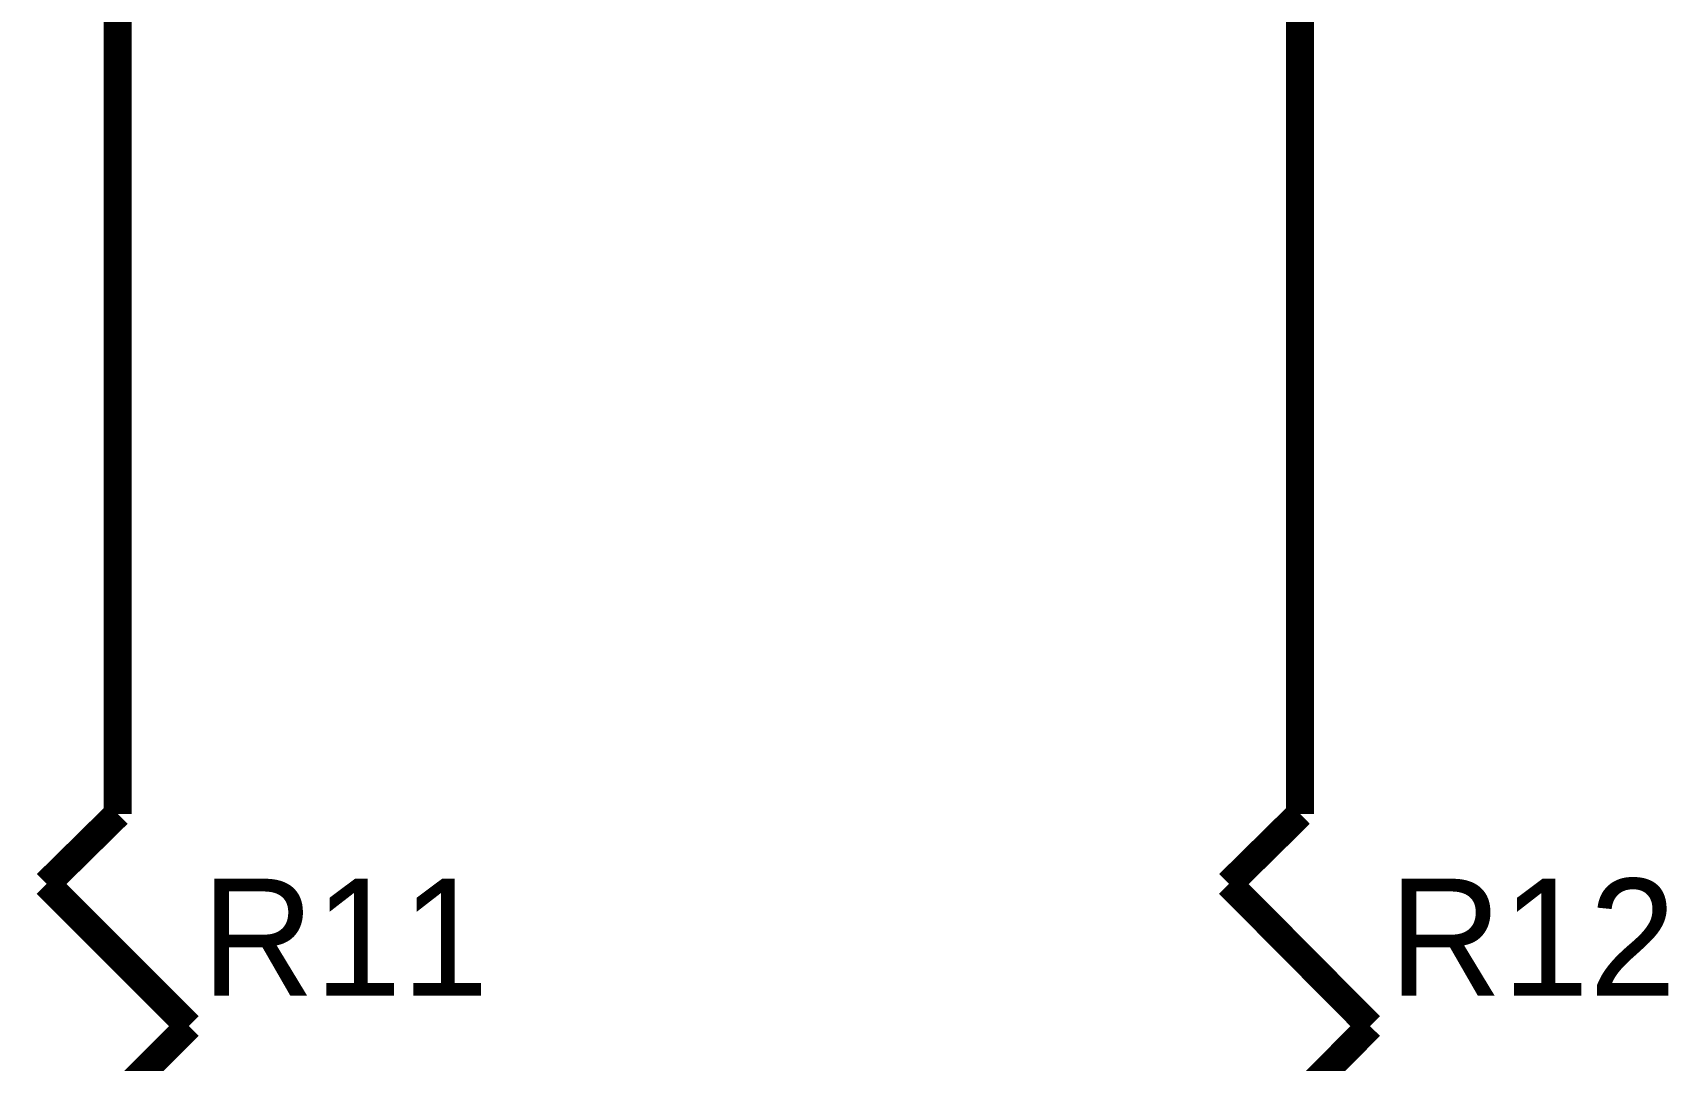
# Model space of a CAD drawing. Header units: inches. Extents: x 0 to 9.51, y -0.01 to 7.51.
# Drawn here: x 6.564 to 7.256, y 3.595 to 4.03 of the extents above; entities that cross this region are included whole.
import ezdxf

# ---------------------------------------------------------------- set-up
doc = ezdxf.new("R2010")
doc.units = ezdxf.units.IN
doc.header["$MEASUREMENT"] = 0
doc.layers.add('Sheet', color=255, linetype='Continuous')

msp = doc.modelspace()

# ---------------------------------------------------------------- linework, layer by layer
at = {"layer": 'Sheet'}
for points in [[(6.59978, 4.09979, 0.0118, 0.0118, 0), (6.59978, 3.99985, 0.0118, 0.0118, 0)], [(7.0998, 4.09979, 0.0118, 0.0118, 0), (7.0998, 3.99985, 0.0118, 0.0118, 0)], [(6.59978, 3.99985, 0.0118, 0.0118, 0), (6.59978, 3.79997, 0.0118, 0.0118, 0)], [(7.0998, 3.99985, 0.0118, 0.0118, 0), (7.0998, 3.79997, 0.0118, 0.0118, 0)], [(6.59978, 3.69959, 0.0118, 0.0118, 0), (6.59978, 3.79997, 0.0118, 0.0118, 0)], [(7.0998, 3.69959, 0.0118, 0.0118, 0), (7.0998, 3.79997, 0.0118, 0.0118, 0)], [(6.56971, 3.66996, 0.0118, 0.0118, 0), (6.59978, 3.69959, 0.0118, 0.0118, 0)], [(7.06974, 3.66996, 0.0118, 0.0118, 0), (7.0998, 3.69959, 0.0118, 0.0118, 0)], [(6.62984, 3.60982, 0.0118, 0.0118, 0), (6.56971, 3.66996, 0.0118, 0.0118, 0)], [(7.12942, 3.60982, 0.0118, 0.0118, 0), (7.06974, 3.66996, 0.0118, 0.0118, 0)], [(6.56971, 3.54968, 0.0118, 0.0118, 0), (6.62984, 3.60982, 0.0118, 0.0118, 0)], [(7.06974, 3.54968, 0.0118, 0.0118, 0), (7.12942, 3.60982, 0.0118, 0.0118, 0)]]:
    msp.add_lwpolyline(points, format="xyseb", dxfattribs=at)

# ---------------------------------------------------------------- texts
for s, p in [('R11', (6.63515, 3.62264)), ('R12', (7.13738, 3.62264))]:
    msp.add_text(s, height=0.049528, dxfattribs=at).set_placement(p)

doc.saveas('drawing.dxf')
